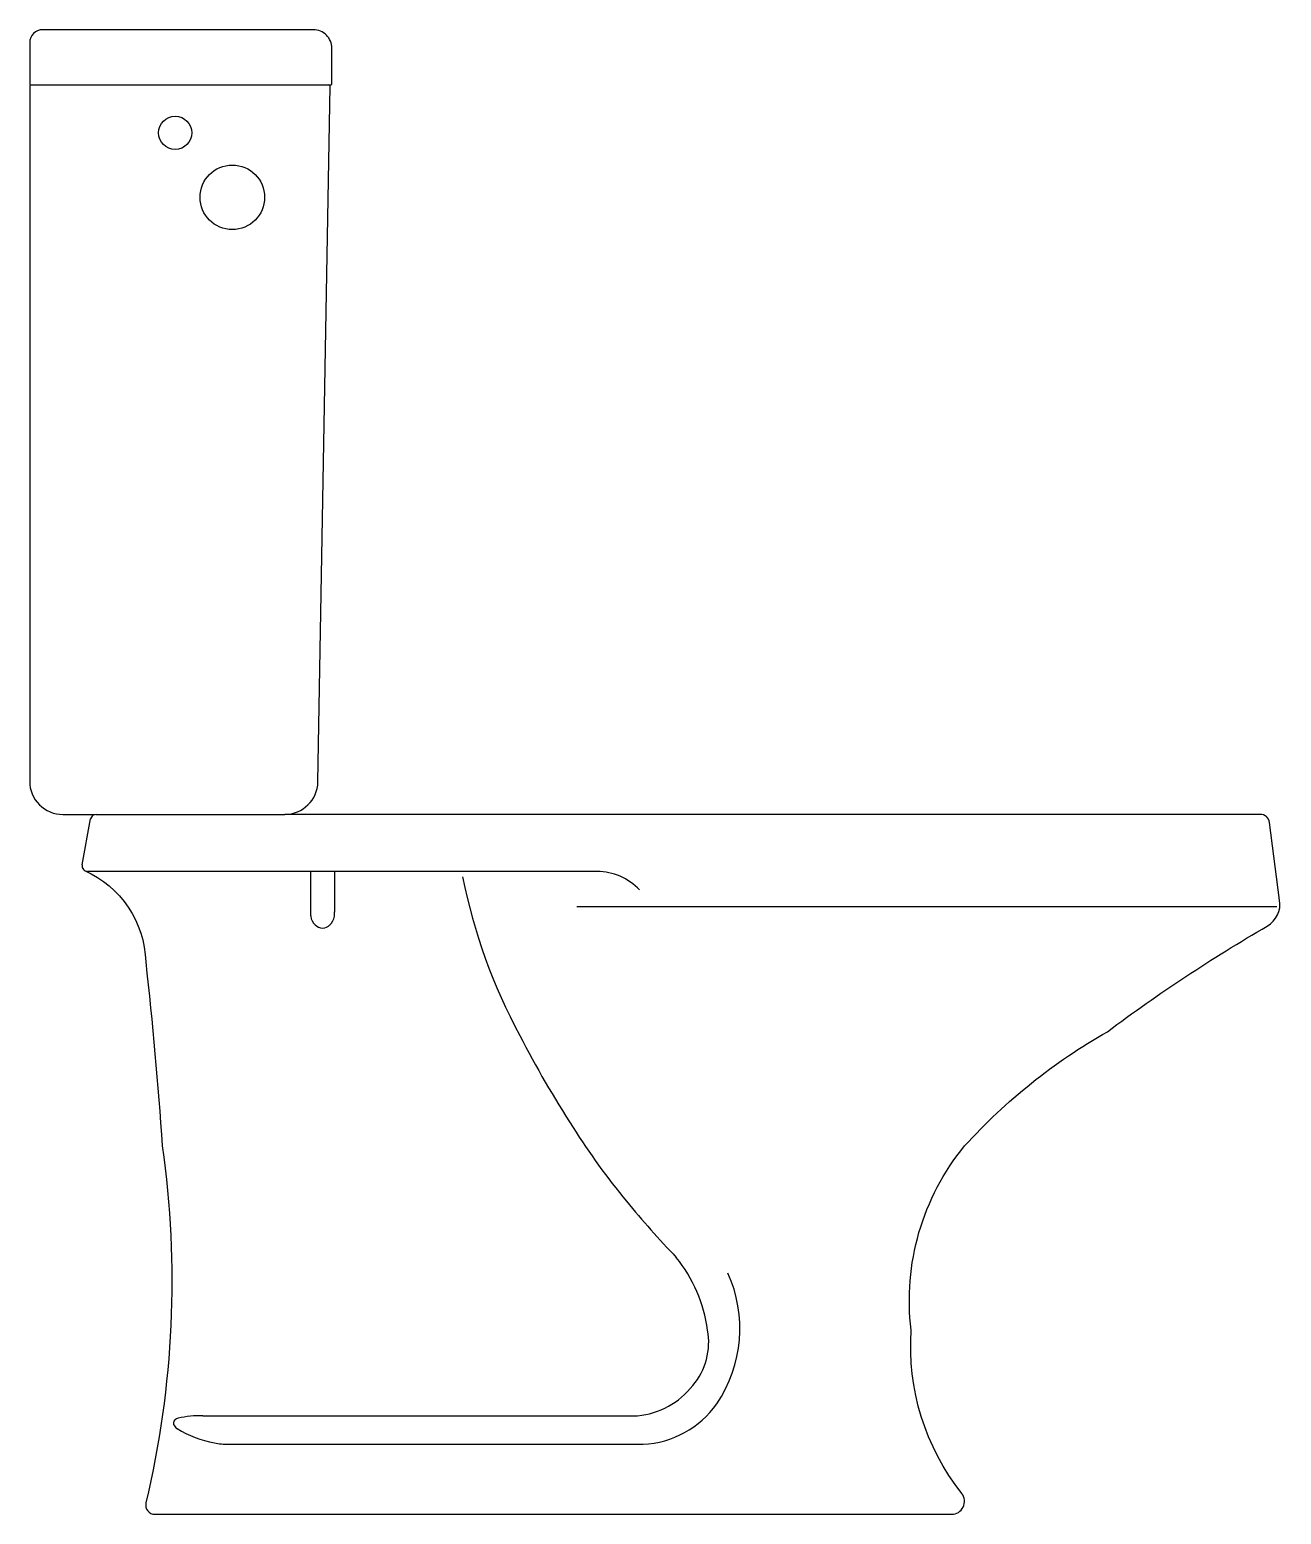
# Model space of a CAD drawing. Extents: x -862.25 to -861.571, y 508.909 to 509.715.
import ezdxf

# ---------------------------------------------------------------- set-up
doc = ezdxf.new("R2010")
doc.units = 0
doc.header["$LTSCALE"] = 50
doc.header["$MEASUREMENT"] = 0
doc.layers.add('A-PECAS', color=2, linetype='CONTINUOUS')
doc.layers.add('ESC1-50', color=1, linetype='CONTINUOUS')

# ---------------------------------------------------------------- blocks, each defined once
blk = doc.blocks.new('CP-919-D')
at = {"layer": 'A-PECAS'}
blk.add_line((0.04301, 0.35274), (0.0476, 0.37774), dxfattribs=at)
for points in [[(0.17761, 0.7762), (0.1778, 0.7762, 0.414214), (0.1785, 0.7769), (0.1785, 0.7962, 0.414214), (0.1685, 0.8062), (0.0215, 0.8062, 0.414214), (0.0145, 0.7992), (0.0145, 0.77727), (0.0145, 0.7769, 0.414215), (0.0152, 0.7762, 0.414215), (0.0145, 0.7755), (0.0145, 0.77512), (0.0145, 0.39815, 0.414214), (0.0325, 0.38015), (0.05003, 0.38015)], [(0.04426, 0.34973, -0.287659), (0.0775, 0.3002, -0.00992), (0.0865, 0.2002, -0.09365), (0.0776, 0.00635, 0.484108), (0.08247, 0.0002), (0.51494, 0.0002, 0.62621), (0.52044, 0.01153, -0.18558), (0.493, 0.1002, -0.205042), (0.522, 0.2002, -0.078752), (0.5995, 0.2622, -0.029621), (0.68632, 0.3195, 0.309862), (0.693, 0.3337), (0.68748, 0.37584, 0.37657), (0.68252, 0.3802), (0.17065, 0.3802), (0.15296, 0.3802, 0.409078), (0.17096, 0.39788), (0.17759, 0.77548, 0.419368), (0.17689, 0.7762), (0.1778, 0.7762)]]:
    blk.add_lwpolyline(points, format="xyb", dxfattribs=at)
for centre, radius in [((0.0935, 0.7502), 0.009), ((0.1245, 0.7152), 0.0175)]:
    blk.add_circle(centre, radius, dxfattribs=at)
for centre, start, end in [((0.05055, 0.3772), 90, 169.59229), ((0.04596, 0.3522), 169.59229, 270)]:
    blk.add_arc(centre, 0.003, start, end, dxfattribs=at)
at = {"layer": 'ESC1-50'}
blk.add_line((0.05055, 0.3802), (0.15296, 0.3802), dxfattribs=at)
for points in [[(0.0152, 0.7762), (0.17689, 0.7762, -0.419368)], [(0.3455, 0.3392, 0.207077), (0.3225, 0.3492), (0.04596, 0.3492)], [(0.167, 0.3492), (0.167, 0.3272, 0.061701), (0.16706, 0.32487, 0.160876), (0.1695, 0.3202, 0.214106), (0.1735, 0.3184, 0.214106), (0.1775, 0.3202, 0.160876), (0.17994, 0.32487, 0.061701), (0.18, 0.3272, -0.00521), (0.18003, 0.32706)], [(0.09424, 0.04685), (0.0945, 0.0467, 0.086818), (0.11474, 0.03894, 0.048249), (0.12241, 0.0382), (0.3475, 0.0382, 0.229532), (0.3875, 0.0602, 0.260444), (0.3935, 0.1312)], [(0.1085, 0.0537, 0.06804), (0.09508, 0.05234, 0.074331)]]:
    blk.add_lwpolyline(points, format="xyb", dxfattribs=at)
for points in [[(0.18, 0.3492), (0.18, 0.3272)], [(0.3115, 0.3302), (0.6915, 0.3302)], [(0.1085, 0.0537), (0.3445, 0.0537)]]:
    blk.add_lwpolyline(points, dxfattribs=at)
for centre, radius, start, end in [((0.55455, 0.40757), 0.31116, 191.37547, 208.26946), ((0.17334, 0.32551), 0.00656, 232.54175, 234.17596), ((0.17366, 0.32551), 0.00656, 305.82404, 307.45825), ((0.80472, 0.53083), 0.58996, 207.30584, 212.92163), ((0.6215, 0.40588), 0.36829, 212.09608, 219.78814), ((0.72597, 0.486), 0.49986, 219.18155, 223.8519), ((0.30107, 0.08856), 0.08225, 8.13261, 38.43952), ((0.3467, 0.09368), 0.03639, 319.81542, 10.32175), ((0.34042, 0.09663), 0.04313, 275.42319, 322.1984), ((0.09505, 0.04966), 0.00249, 134.89123, 216.48635), ((0.09591, 0.04855), 0.00388, 102.26415, 132.25134), ((0.09579, 0.04942), 0.003, 204.47552, 229.70905), ((0.09514, 0.04866), 0.002, 229.70905, 232.54161), ((0.09649, 0.05042), 0.00422, 232.54161, 237.77676)]:
    blk.add_arc(centre, radius, start, end, dxfattribs=at)

msp = doc.modelspace()

# ---------------------------------------------------------------- block references
at = {"layer": 'A-PECAS'}
msp.add_blockref('CP-919-D', (-862.26453, 508.90917), dxfattribs=at)

doc.saveas('drawing.dxf')
